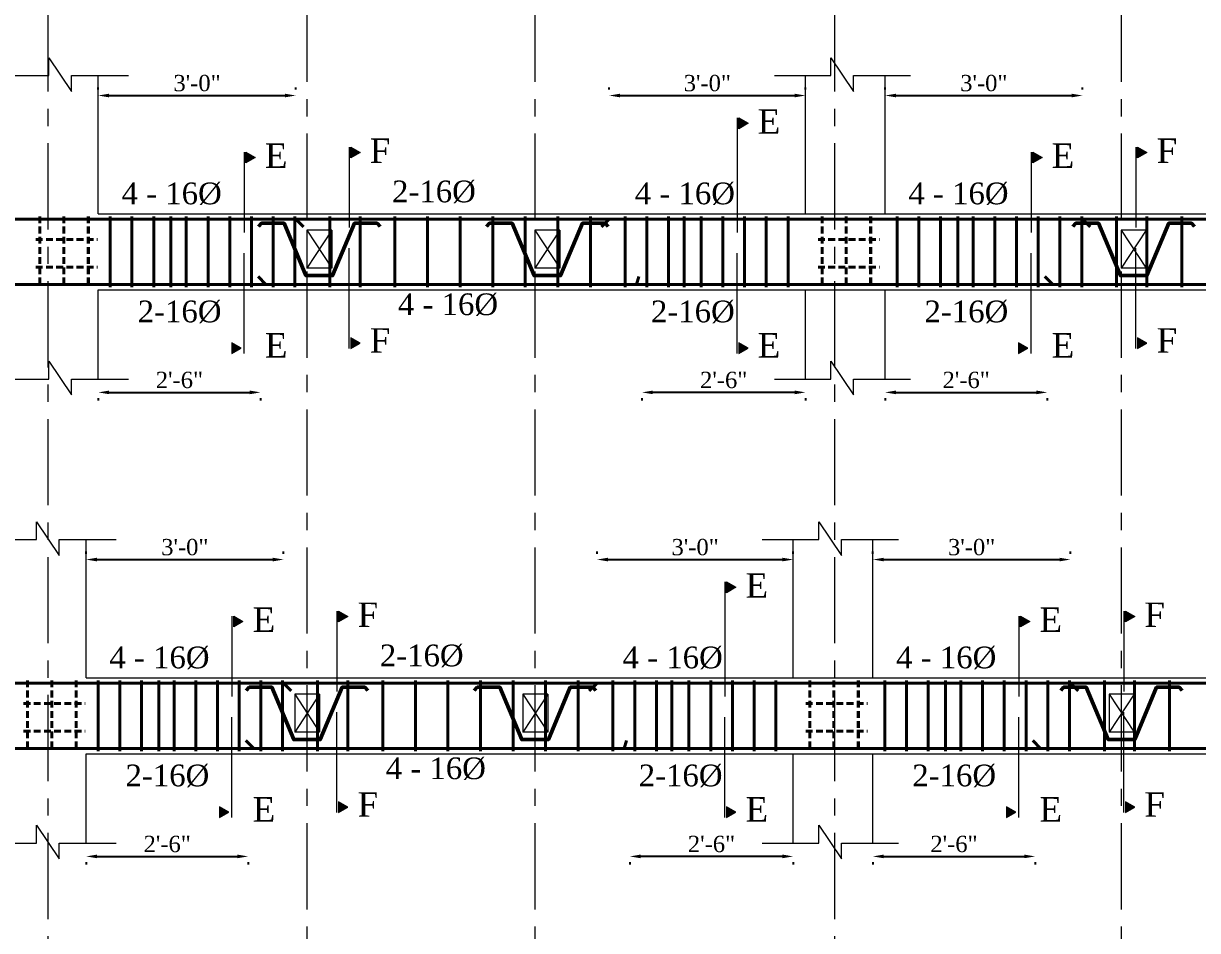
# Model space of a CAD drawing. Extents: x -2338379 to 930990, y -818978 to 106940.
# Drawn here: x 382252.1 to 382684.6, y -207558.1 to -207224 of the extents above; entities that cross this region are included whole.
import ezdxf

# ---------------------------------------------------------------- set-up
doc = ezdxf.new("R2010")
doc.units = 0
doc.header["$MEASUREMENT"] = 0
doc.header["$PDMODE"] = 34
for name, pattern in [('ACAD_ISO02W100', [15, 12, -3]), ('CENTER', [50.8, 31.75, -6.35, 6.35, -6.35]), ('DASHED', [0.75, 0.5, -0.25])]:
    doc.linetypes.add(name, pattern=pattern)
doc.layers.get('DEFPOINTS').update_dxf_attribs({"linetype": 'CONTINUOUS'})
for name, color, linetype, lineweight in [('BEAM', 1, 'DASHED', 18), ('Center', 11, 'CENTER', 15), ('Dimension', 35, 'CONTINUOUS', 9), ('HATCH', 3, 'CONTINUOUS', 15), ('rcc elevation', 253, 'CONTINUOUS', 18), ('rebar', 3, 'CONTINUOUS', 40), ('Structure', 2, 'CONTINUOUS', 50), ('TEXT', 7, 'CONTINUOUS', 30), ('WALL', 1, 'CONTINUOUS', 40)]:
    doc.layers.add(name, color=color, linetype=linetype, lineweight=lineweight)
doc.styles.get("Standard").update_dxf_attribs({"font": 'times.ttf', "height": 6})
doc.dimstyles.new('Standard$0', dxfattribs={"dimtxt": 6, "dimasz": 4, "dimexe": 3, "dimexo": 6, "dimgap": 3, "dimtad": 1, "dimdec": 1, "dimzin": 0, "dimdsep": 46, "dimlunit": 4, "dimtxsty": 'Standard', "dimcen": 0.09, "dimclrd": 6, "dimclre": 6, "dimclrt": 7, "dimadec": 0, "dimazin": 0, "dimtfac": 1, "dimtdec": 1, "dimtix": 1, "dimtofl": 0, "dimtmove": 1, "dimatfit": 3, "dimfxl": 1, "dimtolj": 1, "dimtzin": 0, "dimlwd": 18, "dimlwe": 18, "dimarcsym": 0})

# ---------------------------------------------------------------- blocks, each defined once
blk = doc.blocks.new('*D497')
at = {"layer": 'DEFPOINTS', "color": 0, "lineweight": 30, "transparency": 16777216}
for p in [(382347.93, -207421.48), (382275.18, -207428.32), (382347.93, -207428.32)]:
    blk.add_point(p, dxfattribs=at)
at = {"layer": 'TEXT', "color": 6, "lineweight": -2, "transparency": 16777216}
for p, q in [((382275.18, -207419.32), (382275.18, -207418.48)), ((382347.93, -207419.32), (382347.93, -207418.48)), ((382279.18, -207421.48), (382343.93, -207421.48))]:
    blk.add_line(p, q, dxfattribs=at)
at = {"layer": 'TEXT', "color": 6, "lineweight": 30, "transparency": 16777216}
for points in [[(382279.18, -207420.81), (382279.18, -207422.14), (382275.18, -207421.48)], [(382343.93, -207420.81), (382343.93, -207422.14), (382347.93, -207421.48)]]:
    blk.add_solid(points, dxfattribs=at)
at = {"layer": 'TEXT', "color": 7, "transparency": 16777216, "insert": (382311.56, -207416.93), "char_height": 6, "attachment_point": 5}
blk.add_mtext('\\A1;3\'-0"', dxfattribs=at)
blk = doc.blocks.new('*D498')
at = {"layer": 'DEFPOINTS', "color": 0, "lineweight": 30, "transparency": 16777216}
for p in [(382275.18, -207523.99), (382334.93, -207523.99), (382334.93, -207530.83)]:
    blk.add_point(p, dxfattribs=at)
at = {"layer": 'TEXT', "color": 6, "lineweight": -2, "transparency": 16777216}
for p, q in [((382279.18, -207530.83), (382330.93, -207530.83)), ((382275.18, -207532.99), (382275.18, -207533.83)), ((382334.93, -207532.99), (382334.93, -207533.83))]:
    blk.add_line(p, q, dxfattribs=at)
at = {"layer": 'TEXT', "color": 6, "lineweight": 30, "transparency": 16777216}
for points in [[(382279.18, -207530.16), (382279.18, -207531.49), (382275.18, -207530.83)], [(382330.93, -207530.16), (382330.93, -207531.49), (382334.93, -207530.83)]]:
    blk.add_solid(points, dxfattribs=at)
at = {"layer": 'TEXT', "color": 7, "transparency": 16777216, "insert": (382305.06, -207526.28), "char_height": 6, "attachment_point": 5}
blk.add_mtext('\\A1;2\'-6"', dxfattribs=at)
blk = doc.blocks.new('*D499')
at = {"layer": 'DEFPOINTS', "color": 0, "lineweight": 30, "transparency": 16777216}
for p in [(382535.67, -207421.48), (382463.4, -207428.32), (382535.67, -207428.32)]:
    blk.add_point(p, dxfattribs=at)
at = {"layer": 'TEXT', "color": 6, "lineweight": -2, "transparency": 16777216}
for p, q in [((382463.4, -207419.32), (382463.4, -207418.48)), ((382535.67, -207419.32), (382535.67, -207418.48)), ((382467.4, -207421.48), (382531.67, -207421.48))]:
    blk.add_line(p, q, dxfattribs=at)
at = {"layer": 'TEXT', "color": 6, "lineweight": 30, "transparency": 16777216}
for points in [[(382467.4, -207420.81), (382467.4, -207422.14), (382463.4, -207421.48)], [(382531.67, -207420.81), (382531.67, -207422.14), (382535.67, -207421.48)]]:
    blk.add_solid(points, dxfattribs=at)
at = {"layer": 'TEXT', "color": 7, "transparency": 16777216, "insert": (382499.54, -207416.93), "char_height": 6, "attachment_point": 5}
blk.add_mtext('\\A1;3\'-0"', dxfattribs=at)
blk = doc.blocks.new('*D500')
at = {"layer": 'DEFPOINTS', "color": 0, "lineweight": 30, "transparency": 16777216}
for p in [(382475.43, -207523.99), (382535.7, -207523.99), (382475.43, -207530.83)]:
    blk.add_point(p, dxfattribs=at)
at = {"layer": 'TEXT', "color": 6, "lineweight": -2, "transparency": 16777216}
for p, q in [((382531.7, -207530.83), (382479.43, -207530.83)), ((382475.43, -207532.99), (382475.43, -207533.83)), ((382535.7, -207532.99), (382535.7, -207533.83))]:
    blk.add_line(p, q, dxfattribs=at)
at = {"layer": 'TEXT', "color": 6, "lineweight": 30, "transparency": 16777216}
for points in [[(382479.43, -207530.16), (382479.43, -207531.49), (382475.43, -207530.83)], [(382531.7, -207530.16), (382531.7, -207531.49), (382535.7, -207530.83)]]:
    blk.add_solid(points, dxfattribs=at)
at = {"layer": 'TEXT', "color": 7, "transparency": 16777216, "insert": (382505.56, -207526.28), "char_height": 6, "attachment_point": 5}
blk.add_mtext('\\A1;2\'-6"', dxfattribs=at)
blk = doc.blocks.new('*D501')
at = {"layer": 'DEFPOINTS', "color": 0, "lineweight": 30, "transparency": 16777216}
for p in [(382637.76, -207421.48), (382565.01, -207428.32), (382637.76, -207428.32)]:
    blk.add_point(p, dxfattribs=at)
at = {"layer": 'TEXT', "color": 6, "lineweight": -2, "transparency": 16777216}
for p, q in [((382565.01, -207419.32), (382565.01, -207418.48)), ((382637.76, -207419.32), (382637.76, -207418.48)), ((382569.01, -207421.48), (382633.76, -207421.48))]:
    blk.add_line(p, q, dxfattribs=at)
at = {"layer": 'TEXT', "color": 6, "lineweight": 30, "transparency": 16777216}
for points in [[(382569.01, -207420.81), (382569.01, -207422.14), (382565.01, -207421.48)], [(382633.76, -207420.81), (382633.76, -207422.14), (382637.76, -207421.48)]]:
    blk.add_solid(points, dxfattribs=at)
at = {"layer": 'TEXT', "color": 7, "transparency": 16777216, "insert": (382601.39, -207416.93), "char_height": 6, "attachment_point": 5}
blk.add_mtext('\\A1;3\'-0"', dxfattribs=at)
blk = doc.blocks.new('*D502')
at = {"layer": 'DEFPOINTS', "color": 0, "lineweight": 30, "transparency": 16777216}
for p in [(382565.01, -207523.99), (382624.76, -207523.99), (382624.76, -207530.83)]:
    blk.add_point(p, dxfattribs=at)
at = {"layer": 'TEXT', "color": 6, "lineweight": -2, "transparency": 16777216}
for p, q in [((382569.01, -207530.83), (382620.76, -207530.83)), ((382565.01, -207532.99), (382565.01, -207533.83)), ((382624.76, -207532.99), (382624.76, -207533.83))]:
    blk.add_line(p, q, dxfattribs=at)
at = {"layer": 'TEXT', "color": 6, "lineweight": 30, "transparency": 16777216}
for points in [[(382569.01, -207530.16), (382569.01, -207531.49), (382565.01, -207530.83)], [(382620.76, -207530.16), (382620.76, -207531.49), (382624.76, -207530.83)]]:
    blk.add_solid(points, dxfattribs=at)
at = {"layer": 'TEXT', "color": 7, "transparency": 16777216, "insert": (382594.89, -207526.28), "char_height": 6, "attachment_point": 5}
blk.add_mtext('\\A1;2\'-6"', dxfattribs=at)
blk = doc.blocks.new('*D534')
at = {"layer": 'DEFPOINTS', "color": 0, "lineweight": 30, "transparency": 16777216}
for p in [(382352.43, -207250.55), (382279.68, -207257.39), (382352.43, -207257.39)]:
    blk.add_point(p, dxfattribs=at)
at = {"layer": 'TEXT', "color": 6, "lineweight": -2, "transparency": 16777216}
for p, q in [((382279.68, -207248.39), (382279.68, -207247.55)), ((382283.68, -207250.55), (382348.43, -207250.55)), ((382352.43, -207248.39), (382352.43, -207247.55))]:
    blk.add_line(p, q, dxfattribs=at)
at = {"layer": 'TEXT', "color": 6, "lineweight": 30, "transparency": 16777216}
for points in [[(382283.68, -207249.88), (382283.68, -207251.22), (382279.68, -207250.55)], [(382348.43, -207249.88), (382348.43, -207251.22), (382352.43, -207250.55)]]:
    blk.add_solid(points, dxfattribs=at)
at = {"layer": 'TEXT', "color": 7, "transparency": 16777216, "insert": (382316.06, -207246), "char_height": 6, "attachment_point": 5}
blk.add_mtext('\\A1;3\'-0"', dxfattribs=at)
blk = doc.blocks.new('*D535')
at = {"layer": 'DEFPOINTS', "color": 0, "lineweight": 30, "transparency": 16777216}
for p in [(382279.68, -207353.06), (382339.43, -207353.06), (382339.43, -207359.9)]:
    blk.add_point(p, dxfattribs=at)
at = {"layer": 'TEXT', "color": 6, "lineweight": -2, "transparency": 16777216}
for p, q in [((382279.68, -207362.06), (382279.68, -207362.9)), ((382283.68, -207359.9), (382335.43, -207359.9)), ((382339.43, -207362.06), (382339.43, -207362.9))]:
    blk.add_line(p, q, dxfattribs=at)
at = {"layer": 'TEXT', "color": 6, "lineweight": 30, "transparency": 16777216}
for points in [[(382283.68, -207359.23), (382283.68, -207360.57), (382279.68, -207359.9)], [(382335.43, -207359.23), (382335.43, -207360.57), (382339.43, -207359.9)]]:
    blk.add_solid(points, dxfattribs=at)
at = {"layer": 'TEXT', "color": 7, "transparency": 16777216, "insert": (382309.56, -207355.35), "char_height": 6, "attachment_point": 5}
blk.add_mtext('\\A1;2\'-6"', dxfattribs=at)
blk = doc.blocks.new('*D536')
at = {"layer": 'DEFPOINTS', "color": 0, "lineweight": 30, "transparency": 16777216}
for p in [(382540.17, -207250.55), (382467.9, -207257.39), (382540.17, -207257.39)]:
    blk.add_point(p, dxfattribs=at)
at = {"layer": 'TEXT', "color": 6, "lineweight": -2, "transparency": 16777216}
for p, q in [((382467.9, -207248.39), (382467.9, -207247.55)), ((382471.9, -207250.55), (382536.17, -207250.55)), ((382540.17, -207248.39), (382540.17, -207247.55))]:
    blk.add_line(p, q, dxfattribs=at)
at = {"layer": 'TEXT', "color": 6, "lineweight": 30, "transparency": 16777216}
for points in [[(382471.9, -207249.88), (382471.9, -207251.22), (382467.9, -207250.55)], [(382536.17, -207249.88), (382536.17, -207251.22), (382540.17, -207250.55)]]:
    blk.add_solid(points, dxfattribs=at)
at = {"layer": 'TEXT', "color": 7, "transparency": 16777216, "insert": (382504.03, -207246), "char_height": 6, "attachment_point": 5}
blk.add_mtext('\\A1;3\'-0"', dxfattribs=at)
blk = doc.blocks.new('*D537')
at = {"layer": 'DEFPOINTS', "color": 0, "lineweight": 30, "transparency": 16777216}
for p in [(382479.93, -207353.06), (382540.19, -207353.06), (382479.93, -207359.9)]:
    blk.add_point(p, dxfattribs=at)
at = {"layer": 'TEXT', "color": 6, "lineweight": -2, "transparency": 16777216}
for p, q in [((382479.93, -207362.06), (382479.93, -207362.9)), ((382536.19, -207359.9), (382483.93, -207359.9)), ((382540.19, -207362.06), (382540.19, -207362.9))]:
    blk.add_line(p, q, dxfattribs=at)
at = {"layer": 'TEXT', "color": 6, "lineweight": 30, "transparency": 16777216}
for points in [[(382483.93, -207359.23), (382483.93, -207360.57), (382479.93, -207359.9)], [(382536.19, -207359.23), (382536.19, -207360.57), (382540.19, -207359.9)]]:
    blk.add_solid(points, dxfattribs=at)
at = {"layer": 'TEXT', "color": 7, "transparency": 16777216, "insert": (382510.06, -207355.35), "char_height": 6, "attachment_point": 5}
blk.add_mtext('\\A1;2\'-6"', dxfattribs=at)
blk = doc.blocks.new('*D538')
at = {"layer": 'DEFPOINTS', "color": 0, "lineweight": 30, "transparency": 16777216}
for p in [(382642.26, -207250.55), (382569.51, -207257.39), (382642.26, -207257.39)]:
    blk.add_point(p, dxfattribs=at)
at = {"layer": 'TEXT', "color": 6, "lineweight": -2, "transparency": 16777216}
for p, q in [((382569.51, -207248.39), (382569.51, -207247.55)), ((382573.51, -207250.55), (382638.26, -207250.55)), ((382642.26, -207248.39), (382642.26, -207247.55))]:
    blk.add_line(p, q, dxfattribs=at)
at = {"layer": 'TEXT', "color": 6, "lineweight": 30, "transparency": 16777216}
for points in [[(382573.51, -207249.88), (382573.51, -207251.22), (382569.51, -207250.55)], [(382638.26, -207249.88), (382638.26, -207251.22), (382642.26, -207250.55)]]:
    blk.add_solid(points, dxfattribs=at)
at = {"layer": 'TEXT', "color": 7, "transparency": 16777216, "insert": (382605.88, -207246), "char_height": 6, "attachment_point": 5}
blk.add_mtext('\\A1;3\'-0"', dxfattribs=at)
blk = doc.blocks.new('*D539')
at = {"layer": 'DEFPOINTS', "color": 0, "lineweight": 30, "transparency": 16777216}
for p in [(382569.51, -207353.06), (382629.26, -207353.06), (382629.26, -207359.9)]:
    blk.add_point(p, dxfattribs=at)
at = {"layer": 'TEXT', "color": 6, "lineweight": -2, "transparency": 16777216}
for p, q in [((382569.51, -207362.06), (382569.51, -207362.9)), ((382573.51, -207359.9), (382625.26, -207359.9)), ((382629.26, -207362.06), (382629.26, -207362.9))]:
    blk.add_line(p, q, dxfattribs=at)
at = {"layer": 'TEXT', "color": 6, "lineweight": 30, "transparency": 16777216}
for points in [[(382573.51, -207359.23), (382573.51, -207360.57), (382569.51, -207359.9)], [(382625.26, -207359.23), (382625.26, -207360.57), (382629.26, -207359.9)]]:
    blk.add_solid(points, dxfattribs=at)
at = {"layer": 'TEXT', "color": 7, "transparency": 16777216, "insert": (382599.38, -207355.35), "char_height": 6, "attachment_point": 5}
blk.add_mtext('\\A1;2\'-6"', dxfattribs=at)

msp = doc.modelspace()

# ---------------------------------------------------------------- hatches: boundary and pattern name
at = {"layer": 'HATCH', "ltscale": 0.5}
for points in [[(382515.6, -207262.76), (382515.6, -207258.81), (382519.02, -207260.78)], [(382334.06, -207275.34), (382334.06, -207271.39), (382337.48, -207273.36)], [(382372.71, -207273.52), (382372.71, -207269.57), (382376.13, -207271.54)], [(382623.89, -207275.34), (382623.89, -207271.39), (382627.31, -207273.36)], [(382662.54, -207273.52), (382662.54, -207269.57), (382665.96, -207271.54)], [(382372.71, -207339.8), (382372.71, -207343.75), (382376.13, -207341.77)], [(382662.54, -207339.8), (382662.54, -207343.75), (382665.96, -207341.77)], [(382328.86, -207341.62), (382328.86, -207345.57), (382332.28, -207343.6)], [(382515.6, -207341.62), (382515.6, -207345.57), (382519.02, -207343.6)], [(382618.69, -207341.62), (382618.69, -207345.57), (382622.11, -207343.6)], [(382511.1, -207433.68), (382511.1, -207429.74), (382514.52, -207431.71)], [(382368.21, -207444.44), (382368.21, -207440.5), (382371.63, -207442.47)], [(382658.04, -207444.44), (382658.04, -207440.5), (382661.46, -207442.47)], [(382329.56, -207446.26), (382329.56, -207442.32), (382332.98, -207444.29)], [(382619.39, -207446.26), (382619.39, -207442.32), (382622.81, -207444.29)], [(382324.36, -207512.55), (382324.36, -207516.5), (382327.78, -207514.52)], [(382368.21, -207510.73), (382368.21, -207514.67), (382371.63, -207512.7)], [(382511.1, -207512.55), (382511.1, -207516.5), (382514.52, -207514.52)], [(382614.19, -207512.55), (382614.19, -207516.5), (382617.61, -207514.52)], [(382658.04, -207510.73), (382658.04, -207514.67), (382661.46, -207512.7)]]:
    msp.add_hatch(color=256, dxfattribs=at).paths.add_polyline_path(points)

# ---------------------------------------------------------------- linework, layer by layer
at = {"layer": 'BEAM', "linetype": 'ACAD_ISO02W100', "ltscale": 5}
for p, q in [((382356.52, -207300.1), (382356.52, -207314.1)), ((382365.72, -207300.1), (382365.72, -207314.1)), ((382440.52, -207300.1), (382440.52, -207314.1)), ((382449.72, -207300.1), (382449.72, -207314.1)), ((382656.52, -207300.1), (382656.52, -207314.1)), ((382665.72, -207300.1), (382665.72, -207314.1)), ((382352.02, -207471.03), (382352.02, -207485.03)), ((382361.22, -207471.03), (382361.22, -207485.03)), ((382436.02, -207471.03), (382436.02, -207485.03)), ((382445.22, -207471.03), (382445.22, -207485.03)), ((382652.02, -207471.03), (382652.02, -207485.03)), ((382661.22, -207471.03), (382661.22, -207485.03))]:
    msp.add_line(p, q, dxfattribs=at)
at = {"layer": 'Center'}
for p, q in [((382261.18, -207909.49), (382261.18, -206890.81)), ((382356.57, -207905.93), (382356.57, -206890.81)), ((382440.57, -207905.93), (382440.57, -206890.81)), ((382551.01, -207909.49), (382551.01, -206890.81)), ((382656.57, -207905.93), (382656.57, -206890.81))]:
    msp.add_line(p, q, dxfattribs=at)
at = {"layer": 'Dimension', "ltscale": 0.5}
for p, q in [((382514.97, -207258.78), (382514.97, -207300.95)), ((382333.43, -207271.4), (382333.43, -207300.95)), ((382372.08, -207269.58), (382372.08, -207299.13)), ((382623.26, -207271.4), (382623.26, -207300.95)), ((382661.91, -207269.58), (382661.91, -207299.13)), ((382372.08, -207343.74), (382372.08, -207306.79)), ((382661.91, -207343.74), (382661.91, -207306.79)), ((382333.43, -207345.56), (382333.43, -207308.61)), ((382514.97, -207345.56), (382514.97, -207308.61)), ((382623.26, -207345.56), (382623.26, -207308.61)), ((382510.47, -207429.7), (382510.47, -207471.87)), ((382367.58, -207440.51), (382367.58, -207470.05)), ((382657.41, -207440.51), (382657.41, -207470.05)), ((382328.93, -207442.33), (382328.93, -207471.87)), ((382618.76, -207442.33), (382618.76, -207471.87)), ((382328.93, -207516.49), (382328.93, -207479.54)), ((382367.58, -207514.66), (382367.58, -207477.72)), ((382510.47, -207516.49), (382510.47, -207479.54)), ((382618.76, -207516.49), (382618.76, -207479.54)), ((382657.41, -207514.66), (382657.41, -207477.72))]:
    msp.add_line(p, q, dxfattribs=at)
at = {"layer": 'Dimension', "linetype": 'ACAD_ISO02W100', "ltscale": 125}
for p, q in [((382365.72, -207300.1), (382356.52, -207300.1)), ((382356.52, -207300.1), (382365.72, -207314.1)), ((382365.72, -207300.1), (382356.52, -207314.1)), ((382449.72, -207300.1), (382440.52, -207300.1)), ((382440.52, -207300.1), (382449.72, -207314.1)), ((382449.72, -207300.1), (382440.52, -207314.1)), ((382665.72, -207300.1), (382656.52, -207300.1)), ((382656.52, -207300.1), (382665.72, -207314.1)), ((382665.72, -207300.1), (382656.52, -207314.1)), ((382365.72, -207314.1), (382356.52, -207314.1)), ((382449.72, -207314.1), (382440.52, -207314.1)), ((382665.72, -207314.1), (382656.52, -207314.1)), ((382361.22, -207471.03), (382352.02, -207471.03)), ((382352.02, -207471.03), (382361.22, -207485.03)), ((382361.22, -207471.03), (382352.02, -207485.03)), ((382445.22, -207471.03), (382436.02, -207471.03)), ((382436.02, -207471.03), (382445.22, -207485.03)), ((382445.22, -207471.03), (382436.02, -207485.03)), ((382661.22, -207471.03), (382652.02, -207471.03)), ((382652.02, -207471.03), (382661.22, -207485.03)), ((382661.22, -207471.03), (382652.02, -207485.03)), ((382361.22, -207485.03), (382352.02, -207485.03)), ((382445.22, -207485.03), (382436.02, -207485.03)), ((382661.22, -207485.03), (382652.02, -207485.03))]:
    msp.add_line(p, q, dxfattribs=at)
at = {"layer": 'Dimension'}
for points in [[(382240.62, -207243.18), (382261.41, -207243.18), (382261.41, -207236.62), (382269.8, -207249.01), (382269.8, -207243.18), (382290.77, -207243.18)], [(382528.76, -207243.18), (382549.54, -207243.18), (382549.54, -207236.62), (382557.93, -207249.01), (382557.93, -207243.18), (382578.9, -207243.18)], [(382240.62, -207354.97), (382261.41, -207354.97), (382261.41, -207348.42), (382269.8, -207360.8), (382269.8, -207354.97), (382290.77, -207354.97)], [(382528.76, -207354.97), (382549.54, -207354.97), (382549.54, -207348.42), (382557.93, -207360.8), (382557.93, -207354.97), (382578.9, -207354.97)], [(382236.13, -207414.11), (382256.91, -207414.11), (382256.91, -207407.55), (382265.3, -207419.94), (382265.3, -207414.11), (382286.27, -207414.11)], [(382524.26, -207414.11), (382545.05, -207414.11), (382545.05, -207407.55), (382553.43, -207419.94), (382553.43, -207414.11), (382574.4, -207414.11)], [(382236.13, -207525.9), (382256.91, -207525.9), (382256.91, -207519.34), (382265.3, -207531.73), (382265.3, -207525.9), (382286.27, -207525.9)], [(382524.26, -207525.9), (382545.05, -207525.9), (382545.05, -207519.34), (382553.43, -207531.73), (382553.43, -207525.9), (382574.4, -207525.9)]]:
    msp.add_lwpolyline(points, dxfattribs=at)
at = {"layer": 'Dimension', "ltscale": 0.5}
for points in [[(382519.02, -207260.78), (382515.6, -207262.76), (382515.6, -207258.81)], [(382337.48, -207273.36), (382334.06, -207275.34), (382334.06, -207271.39)], [(382376.13, -207271.54), (382372.71, -207273.52), (382372.71, -207269.57)], [(382627.31, -207273.36), (382623.89, -207275.34), (382623.89, -207271.39)], [(382665.96, -207271.54), (382662.54, -207273.52), (382662.54, -207269.57)], [(382376.13, -207341.77), (382372.71, -207339.8), (382372.71, -207343.75)], [(382665.96, -207341.77), (382662.54, -207339.8), (382662.54, -207343.75)], [(382332.28, -207343.6), (382328.86, -207341.62), (382328.86, -207345.57)], [(382519.02, -207343.6), (382515.6, -207341.62), (382515.6, -207345.57)], [(382622.11, -207343.6), (382618.69, -207341.62), (382618.69, -207345.57)], [(382514.52, -207431.71), (382511.1, -207433.68), (382511.1, -207429.74)], [(382371.63, -207442.47), (382368.21, -207444.44), (382368.21, -207440.5)], [(382661.46, -207442.47), (382658.04, -207444.44), (382658.04, -207440.5)], [(382332.98, -207444.29), (382329.56, -207446.26), (382329.56, -207442.32)], [(382622.81, -207444.29), (382619.39, -207446.26), (382619.39, -207442.32)], [(382327.78, -207514.52), (382324.36, -207512.55), (382324.36, -207516.5)], [(382371.63, -207512.7), (382368.21, -207510.73), (382368.21, -207514.67)], [(382514.52, -207514.52), (382511.1, -207512.55), (382511.1, -207516.5)], [(382617.61, -207514.52), (382614.19, -207512.55), (382614.19, -207516.5)], [(382661.46, -207512.7), (382658.04, -207510.73), (382658.04, -207514.67)]]:
    msp.add_lwpolyline(points, close=True, dxfattribs=at)
at = {"layer": 'rcc elevation', "ltscale": 20}
for p, q in [((382279.68, -207294.1), (382279.68, -207243.18)), ((382279.68, -207294.1), (382279.68, -207243.18)), ((382540.17, -207294.1), (382540.17, -207243.18)), ((382569.51, -207294.1), (382569.51, -207243.18)), ((382569.51, -207294.1), (382569.51, -207243.18)), ((382279.68, -207294.1), (382540.17, -207294.1)), ((382280.03, -207294.1), (384268.76, -207294.1)), ((382569.51, -207294.1), (382829.99, -207294.1)), ((382279.68, -207322.1), (382540.17, -207322.1)), ((382279.68, -207354.97), (382279.68, -207322.1)), ((382279.68, -207354.97), (382279.68, -207322.1)), ((382280.03, -207322.1), (384268.76, -207322.1)), ((382540.17, -207354.97), (382540.17, -207322.1)), ((382569.51, -207322.1), (382829.99, -207322.1)), ((382569.51, -207354.97), (382569.51, -207322.1)), ((382569.51, -207354.97), (382569.51, -207322.1)), ((382275.18, -207465.02), (382275.18, -207414.11)), ((382275.18, -207465.02), (382275.18, -207414.11)), ((382535.67, -207465.02), (382535.67, -207414.11)), ((382565.01, -207465.02), (382565.01, -207414.11)), ((382565.01, -207465.02), (382565.01, -207414.11)), ((382275.18, -207465.02), (382535.67, -207465.02)), ((382275.53, -207465.02), (384264.26, -207465.02)), ((382565.01, -207465.02), (382825.5, -207465.02)), ((382275.18, -207493.02), (382535.67, -207493.02)), ((382275.18, -207525.9), (382275.18, -207493.02)), ((382275.18, -207525.9), (382275.18, -207493.02)), ((382275.53, -207493.02), (384264.26, -207493.02)), ((382535.67, -207525.9), (382535.67, -207493.02)), ((382565.01, -207493.02), (382825.5, -207493.02)), ((382565.01, -207525.9), (382565.01, -207493.02)), ((382565.01, -207525.9), (382565.01, -207493.02))]:
    msp.add_line(p, q, dxfattribs=at)
at = {"layer": 'rebar', "ltscale": 20}
for p, q in [((381682.74, -207296.1), (384287.4, -207296.1)), ((382352.43, -207296.1), (382355.28, -207298.95)), ((382467.9, -207296.1), (382465.05, -207298.95)), ((382642.26, -207296.1), (382645.11, -207298.95)), ((382338.58, -207317.25), (382341.43, -207320.1)), ((382478.78, -207317.25), (382477.93, -207320.1)), ((382628.41, -207317.25), (382631.26, -207320.1)), ((381680.11, -207320.1), (384290.03, -207320.1)), ((381678.24, -207467.02), (384282.91, -207467.02)), ((382347.93, -207467.02), (382350.78, -207469.87)), ((382463.4, -207467.02), (382460.55, -207469.87)), ((382637.76, -207467.02), (382640.61, -207469.87)), ((382334.08, -207488.17), (382336.93, -207491.02)), ((382474.28, -207488.17), (382473.43, -207491.02)), ((382623.91, -207488.17), (382626.76, -207491.02)), ((381675.61, -207491.02), (384285.54, -207491.02))]:
    msp.add_line(p, q, dxfattribs=at)
at = {"layer": 'rebar', "linetype": 'DASHED', "ltscale": 5}
for p, q in [((382258.16, -207295.1), (382258.16, -207321.1)), ((382267.03, -207295.1), (382267.03, -207321.1)), ((382275.98, -207295.1), (382275.98, -207321.1)), ((382276.07, -207295.1), (382276.07, -207321.1)), ((382546.3, -207295.1), (382546.3, -207321.1)), ((382555.16, -207295.1), (382555.16, -207321.1)), ((382564.12, -207295.1), (382564.12, -207321.1)), ((382564.21, -207295.1), (382564.21, -207321.1)), ((382256.68, -207303.55), (382279.36, -207303.55)), ((382544.81, -207303.55), (382567.49, -207303.55)), ((382256.68, -207313.72), (382279.36, -207313.72)), ((382544.81, -207313.72), (382567.49, -207313.72)), ((382253.66, -207466.02), (382253.66, -207492.02)), ((382262.53, -207466.02), (382262.53, -207492.02)), ((382271.48, -207466.02), (382271.48, -207492.02)), ((382271.57, -207466.02), (382271.57, -207492.02)), ((382541.8, -207466.02), (382541.8, -207492.02)), ((382550.66, -207466.02), (382550.66, -207492.02)), ((382559.62, -207466.02), (382559.62, -207492.02)), ((382559.71, -207466.02), (382559.71, -207492.02)), ((382252.18, -207474.47), (382274.86, -207474.47)), ((382540.31, -207474.47), (382562.99, -207474.47)), ((382252.18, -207484.64), (382274.86, -207484.64)), ((382540.31, -207484.64), (382562.99, -207484.64))]:
    msp.add_line(p, q, dxfattribs=at)
at = {"layer": 'rebar', "ltscale": 5}
for p, q in [((382284.09, -207295.1), (382284.09, -207321.1)), ((382292.09, -207295.1), (382292.09, -207321.1)), ((382300.09, -207295.1), (382300.09, -207321.1)), ((382306.42, -207295.1), (382306.42, -207321.1)), ((382312.09, -207295.1), (382312.09, -207321.1)), ((382320.09, -207295.1), (382320.09, -207321.1)), ((382328.09, -207295.1), (382328.09, -207321.1)), ((382336.09, -207295.1), (382336.09, -207321.1)), ((382344.09, -207295.1), (382344.09, -207321.1)), ((382352.09, -207295.1), (382352.09, -207321.1)), ((382364.97, -207295.1), (382364.97, -207321.1)), ((382376.09, -207295.1), (382376.09, -207321.1)), ((382388.97, -207295.1), (382388.97, -207321.1)), ((382400.97, -207295.1), (382400.97, -207321.1)), ((382412.97, -207295.1), (382412.97, -207321.1)), ((382424.97, -207295.1), (382424.97, -207321.1)), ((382436.97, -207295.1), (382436.97, -207321.1)), ((382448.97, -207295.1), (382448.97, -207321.1)), ((382460.97, -207295.1), (382460.97, -207321.1)), ((382473.76, -207295.1), (382473.76, -207321.1)), ((382481.76, -207295.1), (382481.76, -207321.1)), ((382489.76, -207295.1), (382489.76, -207321.1)), ((382495.48, -207295.1), (382495.48, -207321.1)), ((382501.76, -207295.1), (382501.76, -207321.1)), ((382509.76, -207295.1), (382509.76, -207321.1)), ((382517.76, -207295.1), (382517.76, -207321.1)), ((382525.76, -207295.1), (382525.76, -207321.1)), ((382533.76, -207295.1), (382533.76, -207321.1)), ((382573.92, -207295.1), (382573.92, -207321.1)), ((382581.92, -207295.1), (382581.92, -207321.1)), ((382589.92, -207295.1), (382589.92, -207321.1)), ((382596.25, -207295.1), (382596.25, -207321.1)), ((382601.92, -207295.1), (382601.92, -207321.1)), ((382609.92, -207295.1), (382609.92, -207321.1)), ((382617.92, -207295.1), (382617.92, -207321.1)), ((382625.92, -207295.1), (382625.92, -207321.1)), ((382633.92, -207295.1), (382633.92, -207321.1)), ((382641.92, -207295.1), (382641.92, -207321.1)), ((382654.8, -207295.1), (382654.8, -207321.1)), ((382665.92, -207295.1), (382665.92, -207321.1)), ((382678.8, -207295.1), (382678.8, -207321.1)), ((382279.59, -207466.02), (382279.59, -207492.02)), ((382287.59, -207466.02), (382287.59, -207492.02)), ((382295.59, -207466.02), (382295.59, -207492.02)), ((382301.93, -207466.02), (382301.93, -207492.02)), ((382307.59, -207466.02), (382307.59, -207492.02)), ((382315.59, -207466.02), (382315.59, -207492.02)), ((382323.59, -207466.02), (382323.59, -207492.02)), ((382331.59, -207466.02), (382331.59, -207492.02)), ((382339.59, -207466.02), (382339.59, -207492.02)), ((382347.59, -207466.02), (382347.59, -207492.02)), ((382360.47, -207466.02), (382360.47, -207492.02)), ((382371.59, -207466.02), (382371.59, -207492.02)), ((382384.47, -207466.02), (382384.47, -207492.02)), ((382396.47, -207466.02), (382396.47, -207492.02)), ((382408.47, -207466.02), (382408.47, -207492.02)), ((382420.47, -207466.02), (382420.47, -207492.02)), ((382432.47, -207466.02), (382432.47, -207492.02)), ((382444.47, -207466.02), (382444.47, -207492.02)), ((382456.47, -207466.02), (382456.47, -207492.02)), ((382469.26, -207466.02), (382469.26, -207492.02)), ((382477.26, -207466.02), (382477.26, -207492.02)), ((382485.26, -207466.02), (382485.26, -207492.02)), ((382490.98, -207466.02), (382490.98, -207492.02)), ((382497.26, -207466.02), (382497.26, -207492.02)), ((382505.26, -207466.02), (382505.26, -207492.02)), ((382513.26, -207466.02), (382513.26, -207492.02)), ((382521.26, -207466.02), (382521.26, -207492.02)), ((382529.26, -207466.02), (382529.26, -207492.02)), ((382569.42, -207466.02), (382569.42, -207492.02)), ((382577.42, -207466.02), (382577.42, -207492.02)), ((382585.42, -207466.02), (382585.42, -207492.02)), ((382591.75, -207466.02), (382591.75, -207492.02)), ((382597.42, -207466.02), (382597.42, -207492.02)), ((382605.42, -207466.02), (382605.42, -207492.02)), ((382613.42, -207466.02), (382613.42, -207492.02)), ((382621.42, -207466.02), (382621.42, -207492.02)), ((382629.42, -207466.02), (382629.42, -207492.02)), ((382637.42, -207466.02), (382637.42, -207492.02)), ((382650.3, -207466.02), (382650.3, -207492.02)), ((382661.42, -207466.02), (382661.42, -207492.02)), ((382674.3, -207466.02), (382674.3, -207492.02))]:
    msp.add_line(p, q, dxfattribs=at)
at = {"layer": 'Structure'}
for points in [[(382365.96, -207316.87), (382356.18, -207316.87), (382348.13, -207297.57), (382339.76, -207297.57), (382338.69, -207298.8)], [(382356.18, -207316.87), (382365.96, -207316.87), (382374.01, -207297.57), (382382.38, -207297.57), (382383.45, -207298.8)], [(382449.96, -207316.87), (382440.18, -207316.87), (382432.13, -207297.57), (382423.76, -207297.57), (382422.69, -207298.8)], [(382440.18, -207316.87), (382449.96, -207316.87), (382458.01, -207297.57), (382466.38, -207297.57), (382467.45, -207298.8)], [(382665.96, -207316.87), (382656.18, -207316.87), (382648.13, -207297.57), (382639.76, -207297.57), (382638.69, -207298.8)], [(382656.18, -207316.87), (382665.96, -207316.87), (382674.01, -207297.57), (382682.38, -207297.57), (382683.45, -207298.8)], [(382361.46, -207487.8), (382351.68, -207487.8), (382343.63, -207468.5), (382335.26, -207468.5), (382334.19, -207469.73)], [(382351.68, -207487.8), (382361.46, -207487.8), (382369.51, -207468.5), (382377.88, -207468.5), (382378.95, -207469.73)], [(382445.46, -207487.8), (382435.68, -207487.8), (382427.63, -207468.5), (382419.26, -207468.5), (382418.19, -207469.73)], [(382435.68, -207487.8), (382445.46, -207487.8), (382453.51, -207468.5), (382461.88, -207468.5), (382462.95, -207469.73)], [(382661.46, -207487.8), (382651.68, -207487.8), (382643.63, -207468.5), (382635.26, -207468.5), (382634.19, -207469.73)], [(382651.68, -207487.8), (382661.46, -207487.8), (382669.51, -207468.5), (382677.88, -207468.5), (382678.95, -207469.73)]]:
    msp.add_lwpolyline(points, dxfattribs=at)

# ---------------------------------------------------------------- texts
at = {"layer": 'TEXT', "width": 1356.5327, "attachment_point": 1}
for s, insert, char_height in [('{\\fTimes New Roman|b0|i0|c0|p18;E}', (382522.6, -207255.61), 9), ('{\\fTimes New Roman|b0|i0|c0|p18;F}', (382379.71, -207266.37), 9), ('{\\fTimes New Roman|b0|i0|c0|p18;F}', (382669.54, -207266.37), 9), ('{\\fTimes New Roman|b0|i0|c0|p18;E}', (382341.06, -207268.19), 9), ('{\\fTimes New Roman|b0|i0|c0|p18;E}', (382630.89, -207268.19), 9), ('2-16%%C ', (382387.88, -207281.88), 8), ('2-16%%C ', (382294.19, -207326.09), 8), ('2-16%%C ', (382483.25, -207326.09), 8), ('2-16%%C ', (382584.02, -207326.09), 8), ('{\\fTimes New Roman|b0|i0|c0|p18;F}', (382379.71, -207336.25), 9), ('{\\fTimes New Roman|b0|i0|c0|p18;F}', (382669.54, -207336.25), 9), ('{\\fTimes New Roman|b0|i0|c0|p18;E}', (382341.06, -207338.07), 9), ('{\\fTimes New Roman|b0|i0|c0|p18;E}', (382522.6, -207338.07), 9), ('{\\fTimes New Roman|b0|i0|c0|p18;E}', (382630.89, -207338.07), 9), ('{\\fTimes New Roman|b0|i0|c0|p18;E}', (382518.1, -207426.53), 9), ('{\\fTimes New Roman|b0|i0|c0|p18;E}', (382336.56, -207439.12), 9), ('{\\fTimes New Roman|b0|i0|c0|p18;F}', (382375.21, -207437.3), 9), ('{\\fTimes New Roman|b0|i0|c0|p18;E}', (382626.39, -207439.12), 9), ('{\\fTimes New Roman|b0|i0|c0|p18;F}', (382665.04, -207437.3), 9), ('2-16%%C ', (382383.38, -207452.8), 8), ('2-16%%C ', (382289.7, -207497.01), 8), ('2-16%%C ', (382478.75, -207497.01), 8), ('2-16%%C ', (382579.52, -207497.01), 8), ('{\\fTimes New Roman|b0|i0|c0|p18;E}', (382336.56, -207509), 9), ('{\\fTimes New Roman|b0|i0|c0|p18;F}', (382375.21, -207507.18), 9), ('{\\fTimes New Roman|b0|i0|c0|p18;E}', (382518.1, -207509), 9), ('{\\fTimes New Roman|b0|i0|c0|p18;E}', (382626.39, -207509), 9), ('{\\fTimes New Roman|b0|i0|c0|p18;F}', (382665.04, -207507.18), 9)]:
    msp.add_mtext(s, dxfattribs=dict(at, insert=insert, char_height=char_height))
at = {"layer": 'WALL', "color": 7, "char_height": 8, "attachment_point": 5}
for insert in [(382306.7, -207286.77), (382495.75, -207286.77), (382596.53, -207286.77), (382408.5, -207327.6), (382302.2, -207457.7), (382491.26, -207457.7), (382592.03, -207457.7), (382404, -207498.53)]:
    msp.add_mtext('4 - 16%%C', dxfattribs=dict(at, insert=insert))

# ---------------------------------------------------------------- dimensions: what is measured, and where the dimension line sits
at = {"layer": 'TEXT'}
for p1, p2, distance, picture, middle in [((382279.68, -207257.39), (382352.43, -207257.39), 6.84, '*D534', (382316.06, -207246)), ((382467.9, -207257.39), (382540.17, -207257.39), 6.84, '*D536', (382504.03, -207246)), ((382569.51, -207257.39), (382642.26, -207257.39), 6.84, '*D538', (382605.88, -207246)), ((382279.68, -207353.06), (382339.43, -207353.06), -6.84, '*D535', (382309.56, -207355.35)), ((382540.19, -207353.06), (382479.93, -207353.06), 6.84, '*D537', (382510.06, -207355.35)), ((382569.51, -207353.06), (382629.26, -207353.06), -6.84, '*D539', (382599.38, -207355.35)), ((382275.18, -207428.32), (382347.93, -207428.32), 6.84, '*D497', (382311.56, -207416.93)), ((382463.4, -207428.32), (382535.67, -207428.32), 6.84, '*D499', (382499.54, -207416.93)), ((382565.01, -207428.32), (382637.76, -207428.32), 6.84, '*D501', (382601.39, -207416.93)), ((382275.18, -207523.99), (382334.93, -207523.99), -6.84, '*D498', (382305.06, -207526.28)), ((382535.7, -207523.99), (382475.43, -207523.99), 6.84, '*D500', (382505.56, -207526.28)), ((382565.01, -207523.99), (382624.76, -207523.99), -6.84, '*D502', (382594.89, -207526.28))]:
    dim = msp.add_aligned_dim(p1=p1, p2=p2, distance=distance, dimstyle='Standard$0', override={"dimscale": 0.5, "dimtxt": 18, "dimasz": 8, "dimexe": 6, "dimexo": 18, "dimdec": 0, "dimlfac": 0.5, "dimzin": 11, "dimcen": 2.5, "dimdle": 6, "dimtdec": 0, "dimtofl": 1, "dimlwd": 65534, "dimlwe": 65534}, dxfattribs=at)
    dim.commit()
    dim.dimension.update_dxf_attribs({"geometry": picture, "text_midpoint": middle})

doc.saveas('drawing.dxf')
